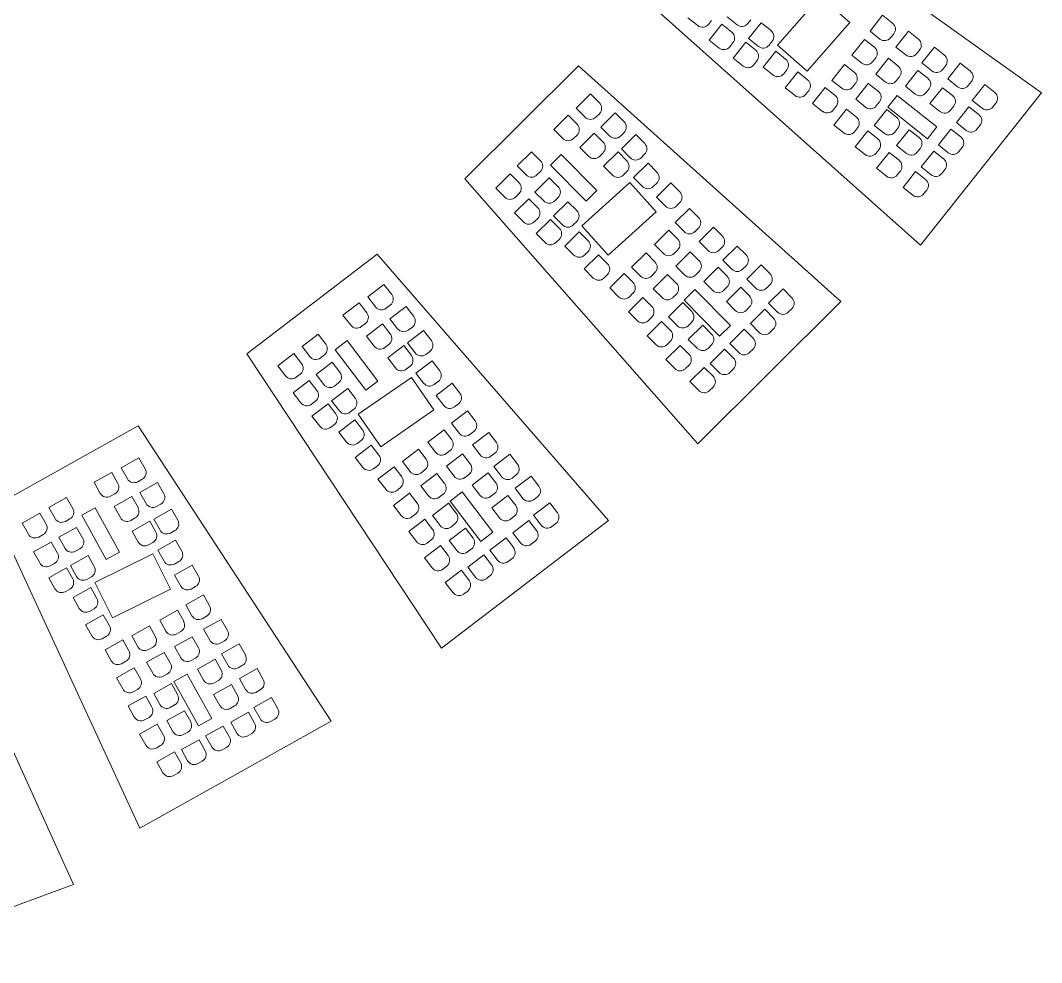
# Model space of a CAD drawing. Header units: millimetres. Extents: x -516 to 436, y -130 to 992.
# Drawn here: x 112.9 to 314.4, y -106 to 80 of the extents above; entities that cross this region are included whole.
import ezdxf

# ---------------------------------------------------------------- set-up
doc = ezdxf.new("R2010")
doc.units = ezdxf.units.MM

msp = doc.modelspace()

# ---------------------------------------------------------------- linework, layer by layer
at = {"color": 7, "linetype": 'Continuous', "lineweight": 15}
for p, q in [((314.45, 65.72), (257.85, 106.24)), ((270.76, 84.76), (262.35, 75.15)), ((276.62, 79.63), (270.76, 84.76)), ((238.57, 81.99), (290.56, 35.68)), ((252.38, 80.73), (254.33, 79.17)), ((283.08, 81.06), (280.59, 77.93)), ((285.04, 79.5), (283.08, 81.06)), ((244.61, 80.58), (246.57, 79.02)), ((248.68, 79.26), (249.3, 80.05)), ((251.33, 79.28), (248.85, 76.15)), ((253.29, 77.72), (251.33, 79.28)), ((256.44, 79.41), (257.06, 80.19)), ((259.08, 79.59), (256.59, 76.46)), ((261.04, 78.03), (259.08, 79.59)), ((268.21, 70.02), (276.62, 79.63)), ((280.59, 77.93), (282.55, 76.37)), ((284.65, 76.61), (285.28, 77.4)), ((288.19, 77.91), (285.7, 74.78)), ((290.15, 76.36), (288.19, 77.91)), ((248.85, 76.15), (250.8, 74.59)), ((252.91, 74.83), (253.53, 75.62)), ((256.06, 75.72), (253.57, 72.59)), ((258.02, 74.16), (256.06, 75.72)), ((256.59, 76.46), (258.55, 74.9)), ((260.66, 75.14), (261.28, 75.93)), ((262.35, 75.15), (268.21, 70.02)), ((279.5, 76.3), (277.01, 73.17)), ((281.46, 74.74), (279.5, 76.3)), ((285.7, 74.78), (287.66, 73.23)), ((293.3, 74.77), (290.81, 71.64)), ((295.26, 73.21), (293.3, 74.77)), ((253.57, 72.59), (255.53, 71.03)), ((261.97, 73.95), (259.48, 70.82)), ((263.93, 72.39), (261.97, 73.95)), ((277.01, 73.17), (278.97, 71.61)), ((281.08, 71.85), (281.7, 72.64)), ((289.76, 73.47), (290.39, 74.25)), ((223.02, 71.06), (200.61, 48.76)), ((274.81, 24.53), (223.02, 71.06)), ((257.63, 71.27), (258.26, 72.06)), ((259.48, 70.82), (261.44, 69.26)), ((275.56, 71.34), (273.07, 68.21)), ((277.51, 69.78), (275.56, 71.34)), ((284.2, 72.57), (281.71, 69.43)), ((286.16, 71.01), (284.2, 72.57)), ((290.81, 71.64), (292.77, 70.08)), ((294.87, 70.32), (295.5, 71.11)), ((298.41, 71.62), (295.92, 68.49)), ((300.37, 70.07), (298.41, 71.62)), ((263.54, 69.5), (264.17, 70.29)), ((266.31, 69.89), (263.82, 66.75)), ((268.27, 68.33), (266.31, 69.89)), ((281.71, 69.43), (283.67, 67.88)), ((285.77, 68.12), (286.4, 68.9)), ((290.05, 70.18), (287.56, 67.05)), ((292.01, 68.62), (290.05, 70.18)), ((263.82, 66.75), (265.78, 65.2)), ((271.73, 66.78), (269.24, 63.65)), ((273.68, 65.22), (271.73, 66.78)), ((273.07, 68.21), (275.02, 66.65)), ((277.13, 66.89), (277.75, 67.67)), ((280.25, 67.6), (277.76, 64.47)), ((282.21, 66.05), (280.25, 67.6)), ((287.56, 67.05), (289.52, 65.49)), ((294.91, 66.76), (292.42, 63.63)), ((296.87, 65.2), (294.91, 66.76)), ((295.92, 68.49), (297.88, 66.94)), ((299.98, 67.18), (300.61, 67.96)), ((303.24, 67.39), (300.75, 64.26)), ((305.2, 65.84), (303.24, 67.39)), ((225.41, 65.53), (222.58, 62.7)), ((227.17, 63.75), (225.41, 65.53)), ((267.88, 65.44), (268.51, 66.22)), ((285.97, 65.25), (284.09, 62.9)), ((293.78, 59), (285.97, 65.25)), ((290.56, 35.68), (314.45, 65.72)), ((291.63, 65.73), (292.25, 66.51)), ((222.58, 62.7), (224.34, 60.93)), ((269.24, 63.65), (271.19, 62.09)), ((273.3, 62.33), (273.92, 63.12)), ((275.94, 62.51), (273.45, 59.38)), ((277.9, 60.95), (275.94, 62.51)), ((277.76, 64.47), (279.72, 62.92)), ((281.83, 63.16), (282.45, 63.94)), ((284.09, 62.9), (291.9, 56.66)), ((292.42, 63.63), (294.38, 62.07)), ((296.49, 62.31), (297.11, 63.1)), ((300.11, 63), (297.63, 59.87)), ((302.07, 61.44), (300.11, 63)), ((300.75, 64.26), (302.71, 62.7)), ((304.82, 62.95), (305.44, 63.73)), ((221, 61.31), (218.17, 58.49)), ((222.76, 59.54), (221, 61.31)), ((226.46, 60.93), (227.17, 61.63)), ((230.28, 61.81), (227.45, 58.99)), ((232.05, 60.04), (230.28, 61.81)), ((283.9, 62.44), (281.41, 59.31)), ((285.86, 60.88), (283.9, 62.44)), ((218.17, 58.49), (219.93, 56.72)), ((227.45, 58.99), (229.21, 57.22)), ((273.45, 59.38), (275.41, 57.82)), ((277.52, 58.06), (278.14, 58.85)), ((281.41, 59.31), (283.37, 57.75)), ((285.47, 57.99), (286.1, 58.78)), ((288.32, 58.47), (285.83, 55.34)), ((290.28, 56.92), (288.32, 58.47)), ((291.9, 56.66), (293.78, 59)), ((296.56, 58.59), (294.07, 55.46)), ((298.52, 57.03), (296.56, 58.59)), ((297.63, 59.87), (299.58, 58.31)), ((301.69, 58.55), (302.31, 59.33)), ((222.05, 56.71), (222.76, 57.42)), ((226.12, 57.8), (223.29, 54.97)), ((227.89, 56.02), (226.12, 57.8)), ((231.33, 57.21), (232.04, 57.92)), ((234.34, 57.51), (231.51, 54.69)), ((236.11, 55.74), (234.34, 57.51)), ((280.16, 58.24), (277.67, 55.11)), ((282.11, 56.69), (280.16, 58.24)), ((223.29, 54.97), (225.05, 53.2)), ((231.51, 54.69), (233.27, 52.92)), ((277.67, 55.11), (279.63, 53.55)), ((281.73, 53.79), (282.36, 54.58)), ((285.83, 55.34), (287.79, 53.79)), ((289.9, 54.03), (290.52, 54.81)), ((294.07, 55.46), (296.03, 53.9)), ((298.14, 54.14), (298.76, 54.92)), ((213.78, 54.12), (210.94, 51.3)), ((215.54, 52.35), (213.78, 54.12)), ((219.62, 53.56), (217.49, 51.45)), ((226.65, 46.45), (219.62, 53.56)), ((227.17, 53.2), (227.88, 53.9)), ((230.84, 54.08), (228, 51.26)), ((232.6, 52.31), (230.84, 54.08)), ((235.39, 52.91), (236.1, 53.62)), ((284.37, 53.97), (281.88, 50.84)), ((286.33, 52.42), (284.37, 53.97)), ((293.16, 54.25), (290.67, 51.12)), ((295.12, 52.7), (293.16, 54.25)), ((210.94, 51.3), (212.7, 49.53)), ((217.49, 51.45), (224.52, 44.34)), ((228, 51.26), (229.76, 49.49)), ((236.76, 51.83), (233.92, 49.01)), ((238.52, 50.06), (236.76, 51.83)), ((281.88, 50.84), (283.84, 49.28)), ((290.67, 51.12), (292.63, 49.57)), ((294.74, 49.81), (295.36, 50.59)), ((200.61, 48.76), (246.57, -3.58)), ((209.54, 49.74), (206.71, 46.91)), ((211.3, 47.96), (209.54, 49.74)), ((217.27, 48.98), (214.43, 46.16)), ((214.82, 49.53), (215.53, 50.23)), ((219.03, 47.21), (217.27, 48.98)), ((231.88, 49.48), (232.59, 50.19)), ((233.92, 49.01), (235.69, 47.24)), ((285.95, 49.53), (286.57, 50.31)), ((289.59, 50.21), (287.1, 47.08)), ((291.54, 48.66), (289.59, 50.21)), ((206.71, 46.91), (208.47, 45.14)), ((233.16, 48.03), (223.69, 39.46)), ((224.52, 44.34), (226.65, 46.45)), ((238.38, 42.26), (233.16, 48.03)), ((237.81, 47.23), (238.52, 47.94)), ((241.28, 47.97), (238.44, 45.15)), ((243.04, 46.2), (241.28, 47.97)), ((287.1, 47.08), (289.05, 45.53)), ((291.16, 45.77), (291.78, 46.55)), ((213.23, 44.84), (210.39, 42.02)), ((210.59, 45.14), (211.3, 45.84)), ((214.99, 43.07), (213.23, 44.84)), ((214.43, 46.16), (216.19, 44.39)), ((218.32, 44.38), (219.03, 45.09)), ((238.44, 45.15), (240.21, 43.38)), ((220.96, 44.25), (218.12, 41.43)), ((222.72, 42.48), (220.96, 44.25)), ((244.97, 42.93), (242.13, 40.11)), ((242.33, 43.37), (243.04, 44.08)), ((246.73, 41.16), (244.97, 42.93)), ((210.39, 42.02), (212.16, 40.25)), ((214.28, 40.25), (214.99, 40.95)), ((217.51, 40.76), (214.67, 37.94)), ((219.27, 38.99), (217.51, 40.76)), ((218.12, 41.43), (219.89, 39.66)), ((222.01, 39.65), (222.72, 40.36)), ((228.92, 33.69), (238.38, 42.26)), ((223.18, 38.32), (220.34, 35.5)), ((224.94, 36.55), (223.18, 38.32)), ((223.69, 39.46), (228.92, 33.69)), ((240.86, 38.62), (238.03, 35.8)), ((242.63, 36.85), (240.86, 38.62)), ((242.13, 40.11), (243.89, 38.34)), ((246.02, 38.33), (246.72, 39.04)), ((249.68, 39.21), (246.84, 36.39)), ((251.44, 37.44), (249.68, 39.21)), ((214.67, 37.94), (216.44, 36.17)), ((218.56, 36.16), (219.27, 36.87)), ((246.84, 36.39), (248.61, 34.62)), ((220.34, 35.5), (222.1, 33.72)), ((224.22, 33.72), (224.93, 34.42)), ((238.03, 35.8), (239.79, 34.03)), ((241.91, 34.02), (242.62, 34.72)), ((245.09, 34.37), (242.26, 31.54)), ((246.86, 32.59), (245.09, 34.37)), ((250.73, 34.62), (251.44, 35.32)), ((254.39, 35.5), (251.55, 32.68)), ((256.15, 33.73), (254.39, 35.5)), ((183.27, 33.9), (157.58, 14.24)), ((228.96, -18.67), (183.27, 33.9)), ((227.02, 33.78), (224.18, 30.96)), ((228.78, 32.01), (227.02, 33.78)), ((236.37, 34.15), (233.53, 31.33)), ((238.13, 32.38), (236.37, 34.15)), ((251.55, 32.68), (253.32, 30.9)), ((224.18, 30.96), (225.94, 29.18)), ((233.53, 31.33), (235.3, 29.55)), ((237.42, 29.55), (238.13, 30.25)), ((242.26, 31.54), (244.02, 29.77)), ((246.14, 29.77), (246.85, 30.47)), ((250.63, 31.32), (247.79, 28.49)), ((252.39, 29.54), (250.63, 31.32)), ((255.44, 30.9), (256.15, 31.6)), ((259.1, 31.78), (256.26, 28.96)), ((260.86, 30.01), (259.1, 31.78)), ((228.06, 29.18), (228.77, 29.88)), ((232.04, 30.06), (229.2, 27.24)), ((233.8, 28.29), (232.04, 30.06)), ((240.6, 29.89), (237.76, 27.07)), ((242.36, 28.12), (240.6, 29.89)), ((247.79, 28.49), (249.56, 26.72)), ((256.26, 28.96), (258.03, 27.19)), ((184.64, 27.89), (181.47, 25.46)), ((186.16, 25.91), (184.64, 27.89)), ((229.2, 27.24), (230.96, 25.47)), ((237.76, 27.07), (239.53, 25.3)), ((246, 26.89), (243.87, 24.78)), ((253.03, 19.78), (246, 26.89)), ((251.68, 26.72), (252.39, 27.42)), ((255.06, 27.36), (252.23, 24.54)), ((256.83, 25.58), (255.06, 27.36)), ((260.15, 27.18), (260.86, 27.89)), ((263.41, 27.02), (260.57, 24.2)), ((265.17, 25.25), (263.41, 27.02)), ((179.73, 24.29), (176.55, 21.85)), ((181.25, 22.3), (179.73, 24.29)), ((181.47, 25.46), (182.99, 23.48)), ((235.73, 25.34), (232.89, 22.51)), ((233.08, 25.47), (233.79, 26.17)), ((237.49, 23.56), (235.73, 25.34)), ((243.62, 24.34), (240.79, 21.52)), ((241.65, 25.3), (242.36, 26)), ((245.38, 22.57), (243.62, 24.34)), ((243.87, 24.78), (250.9, 17.67)), ((246.57, -3.58), (274.81, 24.53)), ((252.23, 24.54), (253.99, 22.76)), ((260.57, 24.2), (262.34, 22.42)), ((185.09, 23.2), (185.88, 23.8)), ((189, 23.58), (185.82, 21.15)), ((190.52, 21.59), (189, 23.58)), ((232.89, 22.51), (234.66, 20.74)), ((256.11, 22.76), (256.82, 23.46)), ((259.79, 23.02), (256.96, 20.2)), ((261.56, 21.24), (259.79, 23.02)), ((264.46, 22.42), (265.17, 23.12)), ((176.55, 21.85), (178.07, 19.87)), ((180.17, 19.59), (180.97, 20.2)), ((185.82, 21.15), (187.34, 19.16)), ((239.42, 20.61), (236.58, 17.78)), ((236.78, 20.74), (237.49, 21.44)), ((241.18, 18.83), (239.42, 20.61)), ((240.79, 21.52), (242.55, 19.75)), ((244.67, 19.74), (245.38, 20.45)), ((256.96, 20.2), (258.72, 18.42)), ((184.35, 20.14), (181.18, 17.7)), ((185.87, 18.15), (184.35, 20.14)), ((192.47, 18.79), (189.29, 16.36)), ((189.44, 18.88), (190.24, 19.49)), ((193.99, 16.81), (192.47, 18.79)), ((247.56, 19.89), (244.72, 17.07)), ((249.32, 18.12), (247.56, 19.89)), ((250.9, 17.67), (253.03, 19.78)), ((255.75, 19.05), (252.92, 16.23)), ((257.51, 17.28), (255.75, 19.05)), ((260.84, 18.42), (261.55, 19.12)), ((171.63, 18.09), (168.46, 15.66)), ((173.15, 16.11), (171.63, 18.09)), ((177.39, 16.81), (175, 14.99)), ((183.44, 8.84), (177.39, 16.81)), ((181.18, 17.7), (182.7, 15.72)), ((189.29, 16.36), (190.81, 14.38)), ((236.58, 17.78), (238.35, 16.01)), ((240.47, 16.01), (241.18, 16.71)), ((244.72, 17.07), (246.49, 15.3)), ((252.92, 16.23), (254.68, 14.46)), ((157.58, 14.24), (196, -43.89)), ((166.87, 14.29), (163.69, 11.85)), ((168.39, 12.3), (166.87, 14.29)), ((168.46, 15.66), (169.98, 13.67)), ((175, 14.99), (181.05, 7.03)), ((184.8, 15.44), (185.59, 16.05)), ((188.54, 15.84), (185.37, 13.41)), ((190.06, 13.86), (188.54, 15.84)), ((192.91, 14.1), (193.71, 14.7)), ((243.11, 15.88), (240.28, 13.06)), ((244.87, 14.1), (243.11, 15.88)), ((248.61, 15.29), (249.32, 15.99)), ((251.87, 15.14), (249.04, 12.32)), ((253.64, 13.36), (251.87, 15.14)), ((256.8, 14.45), (257.51, 15.16)), ((174.43, 12.54), (171.26, 10.11)), ((172.08, 13.39), (172.87, 14)), ((175.95, 10.56), (174.43, 12.54)), ((185.37, 13.41), (186.89, 11.43)), ((194.13, 12.85), (190.95, 10.42)), ((195.65, 10.86), (194.13, 12.85)), ((240.28, 13.06), (242.04, 11.28)), ((249.04, 12.32), (250.8, 10.54)), ((163.69, 11.85), (165.21, 9.87)), ((167.31, 9.59), (168.11, 10.2)), ((171.26, 10.11), (172.78, 8.12)), ((188.99, 11.15), (189.78, 11.75)), ((190.95, 10.42), (192.47, 8.43)), ((244.16, 11.28), (244.87, 11.98)), ((247.85, 11.54), (245.02, 8.72)), ((249.62, 9.77), (247.85, 11.54)), ((252.92, 10.54), (253.63, 11.24)), ((169.89, 8.96), (166.72, 6.53)), ((171.41, 6.97), (169.89, 8.96)), ((174.88, 7.85), (175.67, 8.45)), ((190.07, 9.54), (179.57, 2.27)), ((181.05, 7.03), (183.44, 8.84)), ((194.5, 3.14), (190.07, 9.54)), ((194.57, 8.15), (195.37, 8.76)), ((198.11, 8.43), (194.94, 6)), ((199.63, 6.45), (198.11, 8.43)), ((245.02, 8.72), (246.78, 6.95)), ((166.72, 6.53), (168.24, 4.54)), ((177.48, 7.37), (174.31, 4.94)), ((179, 5.39), (177.48, 7.37)), ((248.9, 6.94), (249.61, 7.65)), ((170.34, 4.26), (171.13, 4.87)), ((173.61, 4.36), (170.43, 1.93)), ((175.13, 2.37), (173.61, 4.36)), ((174.31, 4.94), (175.83, 2.96)), ((194.94, 6), (196.46, 4.02)), ((198.56, 3.74), (199.35, 4.35)), ((177.93, 2.68), (178.72, 3.29)), ((179.57, 2.27), (184.01, -4.13)), ((184.01, -4.13), (194.5, 3.14)), ((201.12, 2.96), (197.94, 0.53)), ((202.64, 0.98), (201.12, 2.96)), ((136.12, 0), (107.22, -16.14)), ((174.23, -58.34), (136.12, 0)), ((170.43, 1.93), (171.95, -0.06)), ((174.06, -0.34), (174.85, 0.27)), ((178.91, 1.2), (175.74, -1.23)), ((180.43, -0.78), (178.91, 1.2)), ((197.94, 0.53), (199.46, -1.46)), ((175.74, -1.23), (177.26, -3.21)), ((196.49, -0.78), (193.31, -3.22)), ((198.01, -2.77), (196.49, -0.78)), ((201.56, -1.74), (202.36, -1.13)), ((205.31, -1.33), (202.13, -3.76)), ((206.83, -3.32), (205.31, -1.33)), ((182.13, -3.8), (178.96, -6.23)), ((179.36, -3.49), (180.15, -2.89)), ((183.65, -5.78), (182.13, -3.8)), ((193.31, -3.22), (194.83, -5.2)), ((202.13, -3.76), (203.65, -5.75)), ((191.46, -4.64), (188.28, -7.07)), ((192.98, -6.62), (191.46, -4.64)), ((196.94, -5.48), (197.73, -4.87)), ((200.14, -5.55), (196.96, -7.98)), ((201.66, -7.53), (200.14, -5.55)), ((205.75, -6.03), (206.55, -5.42)), ((209.5, -5.63), (206.32, -8.06)), ((211.02, -7.61), (209.5, -5.63)), ((136.27, -6.34), (132.78, -8.29)), ((137.49, -8.52), (136.27, -6.34)), ((178.96, -6.23), (180.48, -8.21)), ((182.58, -8.49), (183.37, -7.88)), ((188.28, -7.07), (189.8, -9.05)), ((196.96, -7.98), (198.48, -9.97)), ((206.32, -8.06), (207.84, -10.04)), ((130.89, -9.2), (127.4, -11.15)), ((132.11, -11.39), (130.89, -9.2)), ((132.78, -8.29), (134, -10.47)), ((186.63, -8.13), (183.46, -10.56)), ((188.15, -10.11), (186.63, -8.13)), ((191.9, -9.33), (192.7, -8.73)), ((195.1, -9.4), (191.93, -11.83)), ((196.62, -11.39), (195.1, -9.4)), ((200.58, -10.25), (201.38, -9.64)), ((205.23, -9.29), (202.06, -11.72)), ((206.75, -11.27), (205.23, -9.29)), ((209.95, -10.32), (210.74, -9.71)), ((213.69, -9.92), (210.51, -12.35)), ((215.21, -11.91), (213.69, -9.92)), ((127.4, -11.15), (128.62, -13.34)), ((136.04, -11.05), (136.91, -10.56)), ((139.96, -11.23), (136.47, -13.18)), ((141.18, -13.42), (139.96, -11.23)), ((183.46, -10.56), (184.98, -12.54)), ((191.93, -11.83), (193.45, -13.82)), ((202.06, -11.72), (203.58, -13.71)), ((130.66, -13.91), (131.53, -13.43)), ((134.87, -13.97), (131.38, -15.93)), ((136.09, -16.16), (134.87, -13.97)), ((136.47, -13.18), (137.69, -15.37)), ((189.68, -13.29), (186.51, -15.72)), ((187.08, -12.82), (187.87, -12.21)), ((191.2, -15.28), (189.68, -13.29)), ((195.55, -14.1), (196.34, -13.49)), ((200.1, -13.06), (197.71, -14.87)), ((206.15, -21.02), (200.1, -13.06)), ((205.68, -13.98), (206.47, -13.38)), ((209.12, -13.79), (205.94, -16.22)), ((210.64, -15.77), (209.12, -13.79)), ((210.51, -12.35), (212.03, -14.34)), ((214.14, -14.62), (214.93, -14.01)), ((121.99, -14.17), (118.5, -16.12)), ((118.5, -16.12), (119.72, -18.31)), ((123.21, -16.36), (121.99, -14.17)), ((131.38, -15.93), (132.6, -18.11)), ((139.73, -15.94), (140.6, -15.46)), ((186.51, -15.72), (188.03, -17.71)), ((197.38, -15.3), (194.21, -17.73)), ((198.9, -17.28), (197.38, -15.3)), ((197.71, -14.87), (203.76, -22.84)), ((217.35, -15.2), (214.17, -17.63)), ((218.87, -17.19), (217.35, -15.2)), ((107.22, -16.14), (136.46, -79.43)), ((116.73, -17.25), (113.24, -19.2)), ((117.95, -19.44), (116.73, -17.25)), ((127.6, -16.22), (124.97, -17.67)), ((124.97, -17.67), (129.82, -26.42)), ((132.45, -24.97), (127.6, -16.22)), ((142.71, -16.47), (139.22, -18.42)), ((143.93, -18.65), (142.71, -16.47)), ((190.13, -17.99), (190.92, -17.38)), ((194.21, -17.73), (195.73, -19.71)), ((205.94, -16.22), (207.46, -18.2)), ((209.56, -18.48), (210.36, -17.88)), ((214.17, -17.63), (215.69, -19.62)), ((113.24, -19.2), (114.45, -21.39)), ((123.96, -20.07), (120.47, -22.02)), ((121.76, -18.88), (122.63, -18.4)), ((125.18, -22.25), (123.96, -20.07)), ((134.64, -18.69), (135.51, -18.2)), ((138.4, -18.83), (134.91, -20.78)), ((139.62, -21.01), (138.4, -18.83)), ((139.22, -18.42), (140.44, -20.6)), ((192.73, -18.46), (189.56, -20.89)), ((194.25, -20.45), (192.73, -18.46)), ((196, -43.89), (228.96, -18.67)), ((197.83, -19.99), (198.62, -19.39)), ((213.25, -18.7), (210.07, -21.13)), ((214.77, -20.69), (213.25, -18.7)), ((217.8, -19.9), (218.59, -19.29)), ((116.5, -21.97), (117.37, -21.48)), ((120.47, -22.02), (121.69, -24.2)), ((134.91, -20.78), (136.13, -22.96)), ((142.48, -21.18), (143.35, -20.69)), ((189.56, -20.89), (191.08, -22.88)), ((200.71, -20.22), (197.53, -22.65)), ((202.23, -22.21), (200.71, -20.22)), ((203.76, -22.84), (206.15, -21.02)), ((208.73, -22.11), (205.55, -24.55)), ((210.25, -24.1), (208.73, -22.11)), ((210.07, -21.13), (211.59, -23.12)), ((118.96, -22.96), (115.47, -24.91)), ((120.18, -25.14), (118.96, -22.96)), ((138.17, -23.54), (139.04, -23.05)), ((143.5, -22.59), (140.01, -24.54)), ((144.72, -24.77), (143.5, -22.59)), ((195.78, -23.63), (192.61, -26.06)), ((193.18, -23.16), (193.97, -22.55)), ((197.3, -25.61), (195.78, -23.63)), ((197.53, -22.65), (199.05, -24.64)), ((213.69, -23.4), (214.49, -22.79)), ((115.47, -24.91), (116.69, -27.09)), ((126.24, -25.62), (122.75, -27.57)), ((123.73, -24.78), (124.6, -24.29)), ((127.46, -27.8), (126.24, -25.62)), ((139.01, -25.28), (127.58, -30.97)), ((129.82, -26.42), (132.45, -24.97)), ((142.48, -32.25), (139.01, -25.28)), ((140.01, -24.54), (141.23, -26.72)), ((192.61, -26.06), (194.13, -28.04)), ((201.16, -24.92), (201.95, -24.31)), ((204.38, -25.49), (201.2, -27.92)), ((205.89, -27.48), (204.38, -25.49)), ((205.55, -24.55), (207.07, -26.53)), ((209.17, -26.81), (209.97, -26.2)), ((123.33, -90.59), (94.47, -27.13)), ((121.98, -28.05), (118.48, -30)), ((118.73, -27.67), (119.6, -27.18)), ((123.19, -30.23), (121.98, -28.05)), ((122.75, -27.57), (123.97, -29.75)), ((143.27, -27.3), (144.14, -26.81)), ((146.81, -27.53), (143.32, -29.48)), ((148.03, -29.71), (146.81, -27.53)), ((196.23, -28.32), (197.02, -27.72)), ((201.2, -27.92), (202.72, -29.91)), ((118.48, -30), (119.7, -32.18)), ((126.01, -30.33), (126.88, -29.84)), ((143.32, -29.48), (144.54, -31.66)), ((199.92, -28.54), (196.75, -30.97)), ((201.44, -30.52), (199.92, -28.54)), ((204.82, -30.19), (205.62, -29.58)), ((126.77, -31.93), (123.28, -33.88)), ((127.99, -34.11), (126.77, -31.93)), ((127.58, -30.97), (131.05, -37.94)), ((131.05, -37.94), (142.48, -32.25)), ((146.58, -32.24), (147.45, -31.75)), ((196.75, -30.97), (198.27, -32.96)), ((121.74, -32.76), (122.62, -32.27)), ((123.28, -33.88), (124.5, -36.06)), ((149, -33.38), (145.51, -35.33)), ((150.22, -35.56), (149, -33.38)), ((200.37, -33.24), (201.17, -32.63)), ((126.54, -36.64), (127.41, -36.15)), ((145.51, -35.33), (146.72, -37.51)), ((129.24, -37.34), (125.75, -39.29)), ((130.46, -39.52), (129.24, -37.34)), ((143.88, -36.42), (140.39, -38.37)), ((145.1, -38.6), (143.88, -36.42)), ((148.77, -38.09), (149.64, -37.6)), ((152.53, -38.23), (149.04, -40.18)), ((153.75, -40.41), (152.53, -38.23)), ((125.75, -39.29), (126.97, -41.47)), ((138.35, -39.51), (134.85, -41.46)), ((139.57, -41.69), (138.35, -39.51)), ((140.39, -38.37), (141.61, -40.55)), ((149.04, -40.18), (150.26, -42.36)), ((129.01, -42.05), (129.88, -41.56)), ((133.07, -42.27), (129.58, -44.22)), ((134.29, -44.45), (133.07, -42.27)), ((134.85, -41.46), (136.07, -43.64)), ((146.81, -41.66), (143.31, -43.61)), ((143.65, -41.13), (144.52, -40.64)), ((148.03, -43.84), (146.81, -41.66)), ((129.58, -44.22), (130.8, -46.4)), ((138.11, -44.22), (138.99, -43.73)), ((143.31, -43.61), (144.53, -45.79)), ((152.3, -42.94), (153.17, -42.45)), ((156.06, -43.08), (152.57, -45.03)), ((157.28, -45.26), (156.06, -43.08)), ((141.27, -44.75), (137.78, -46.7)), ((142.49, -46.93), (141.27, -44.75)), ((146.57, -46.37), (147.45, -45.88)), ((151.31, -46.09), (147.82, -48.04)), ((152.53, -48.27), (151.31, -46.09)), ((152.57, -45.03), (153.79, -47.21)), ((135.35, -47.82), (131.86, -49.77)), ((132.84, -46.98), (133.71, -46.49)), ((136.57, -50), (135.35, -47.82)), ((137.78, -46.7), (139, -48.88)), ((147.82, -48.04), (149.04, -50.22)), ((155.83, -47.79), (156.7, -47.3)), ((159.59, -47.93), (156.1, -49.88)), ((160.81, -50.11), (159.59, -47.93)), ((131.86, -49.77), (133.07, -51.96)), ((141.04, -49.46), (141.91, -48.97)), ((145.79, -49.03), (143.16, -50.48)), ((150.64, -57.78), (145.79, -49.03)), ((151.08, -50.8), (151.95, -50.31)), ((156.1, -49.88), (157.32, -52.06)), ((135.12, -52.53), (135.99, -52.05)), ((142.68, -50.91), (139.19, -52.86)), ((143.9, -53.09), (142.68, -50.91)), ((143.16, -50.48), (148.01, -59.23)), ((154.51, -51.1), (151.02, -53.05)), ((155.73, -53.28), (154.51, -51.1)), ((159.36, -52.64), (160.23, -52.15)), ((137.63, -53.37), (134.13, -55.32)), ((138.84, -55.56), (137.63, -53.37)), ((139.19, -52.86), (140.41, -55.04)), ((151.02, -53.05), (152.24, -55.23)), ((162.46, -53.68), (158.96, -55.63)), ((163.68, -55.86), (162.46, -53.68)), ((134.13, -55.32), (135.35, -57.51)), ((145.27, -56.26), (141.77, -58.21)), ((142.45, -55.62), (143.32, -55.13)), ((146.49, -58.45), (145.27, -56.26)), ((154.28, -55.81), (155.15, -55.32)), ((158.96, -55.63), (160.18, -57.81)), ((136.46, -79.43), (174.23, -58.34)), ((137.39, -58.08), (138.27, -57.6)), ((141.77, -58.21), (142.99, -60.4)), ((148.01, -59.23), (150.64, -57.78)), ((157.89, -56.56), (154.4, -58.51)), ((159.11, -58.74), (157.89, -56.56)), ((162.22, -58.39), (163.1, -57.91)), ((139.9, -58.92), (136.41, -60.87)), ((141.12, -61.11), (139.9, -58.92)), ((152.93, -59.29), (149.44, -61.24)), ((154.15, -61.47), (152.93, -59.29)), ((154.4, -58.51), (155.62, -60.69)), ((136.41, -60.87), (137.63, -63.06)), ((148.14, -62), (144.65, -63.95)), ((145.03, -60.97), (145.91, -60.49)), ((149.36, -64.19), (148.14, -62)), ((149.44, -61.24), (150.66, -63.42)), ((157.66, -61.27), (158.53, -60.78)), ((139.67, -63.64), (140.54, -63.15)), ((143.3, -64.38), (139.8, -66.33)), ((144.52, -66.56), (143.3, -64.38)), ((144.65, -63.95), (145.86, -66.14)), ((152.7, -64), (153.57, -63.51)), ((139.8, -66.33), (141.02, -68.51)), ((147.91, -66.71), (148.78, -66.23)), ((143.06, -69.09), (143.94, -68.6)), ((81.16, -106), (123.33, -90.59))]:
    msp.add_line(p, q, dxfattribs=at)
for centre, start, end in [((247.5, 80.2), 231.5124, 321.5124), ((255.27, 80.35), 231.5124, 321.5124), ((284.1, 78.33), 321.5124, 51.5124), ((252.36, 76.55), 321.5124, 51.5124), ((260.1, 76.86), 321.5124, 51.5124), ((283.48, 77.55), 231.5124, 321.5124), ((251.74, 75.77), 231.5124, 321.5124), ((259.48, 76.08), 231.5124, 321.5124), ((280.53, 73.57), 321.5124, 51.5124), ((289.21, 75.18), 321.5124, 51.5124), ((257.08, 72.99), 321.5124, 51.5124), ((288.59, 74.4), 231.5124, 321.5124), ((294.32, 72.04), 321.5124, 51.5124), ((256.46, 72.21), 231.5124, 321.5124), ((262.99, 71.22), 321.5124, 51.5124), ((279.9, 72.79), 231.5124, 321.5124), ((285.22, 69.84), 321.5124, 51.5124), ((262.37, 70.44), 231.5124, 321.5124), ((276.58, 68.61), 321.5124, 51.5124), ((291.07, 67.45), 321.5124, 51.5124), ((293.7, 71.26), 231.5124, 321.5124), ((299.43, 68.89), 321.5124, 51.5124), ((267.33, 67.16), 321.5124, 51.5124), ((275.96, 67.82), 231.5124, 321.5124), ((284.6, 69.05), 231.5124, 321.5124), ((298.81, 68.11), 231.5124, 321.5124), ((266.71, 66.37), 231.5124, 321.5124), ((272.75, 64.05), 321.5124, 51.5124), ((281.28, 64.87), 321.5124, 51.5124), ((290.45, 66.67), 231.5124, 321.5124), ((295.94, 64.03), 321.5124, 51.5124), ((304.27, 64.66), 321.5124, 51.5124), ((226.11, 62.7), 314.8537, 44.8537), ((280.65, 64.09), 231.5124, 321.5124), ((303.64, 63.88), 231.5124, 321.5124), ((225.4, 61.99), 224.8537, 314.8537), ((272.13, 63.27), 231.5124, 321.5124), ((276.97, 59.78), 321.5124, 51.5124), ((284.92, 59.71), 321.5124, 51.5124), ((295.32, 63.25), 231.5124, 321.5124), ((301.14, 60.27), 321.5124, 51.5124), ((221.7, 58.48), 314.8537, 44.8537), ((230.98, 58.98), 314.8537, 44.8537), ((300.52, 59.49), 231.5124, 321.5124), ((220.99, 57.78), 224.8537, 314.8537), ((230.28, 58.28), 224.8537, 314.8537), ((276.34, 59), 231.5124, 321.5124), ((281.18, 55.51), 321.5124, 51.5124), ((284.3, 58.93), 231.5124, 321.5124), ((289.35, 55.74), 321.5124, 51.5124), ((297.58, 55.86), 321.5124, 51.5124), ((226.82, 54.96), 314.8537, 44.8537), ((235.04, 54.68), 314.8537, 44.8537), ((226.12, 54.26), 224.8537, 314.8537), ((234.34, 53.98), 224.8537, 314.8537), ((280.56, 54.73), 231.5124, 321.5124), ((285.4, 51.24), 321.5124, 51.5124), ((288.73, 54.96), 231.5124, 321.5124), ((294.19, 51.52), 321.5124, 51.5124), ((296.96, 55.08), 231.5124, 321.5124), ((214.48, 51.29), 314.8537, 44.8537), ((231.53, 51.25), 314.8537, 44.8537), ((213.77, 50.59), 224.8537, 314.8537), ((230.83, 50.54), 224.8537, 314.8537), ((237.46, 49), 314.8537, 44.8537), ((284.77, 50.46), 231.5124, 321.5124), ((290.61, 47.48), 321.5124, 51.5124), ((293.56, 50.74), 231.5124, 321.5124), ((210.24, 46.91), 314.8537, 44.8537), ((217.97, 46.15), 314.8537, 44.8537), ((236.75, 48.3), 224.8537, 314.8537), ((209.53, 46.2), 224.8537, 314.8537), ((217.26, 45.45), 224.8537, 314.8537), ((241.98, 45.14), 314.8537, 44.8537), ((289.99, 46.7), 231.5124, 321.5124), ((213.93, 42.01), 314.8537, 44.8537), ((221.66, 41.42), 314.8537, 44.8537), ((241.27, 44.43), 224.8537, 314.8537), ((245.67, 40.1), 314.8537, 44.8537), ((213.22, 41.31), 224.8537, 314.8537), ((218.21, 37.93), 314.8537, 44.8537), ((220.95, 40.72), 224.8537, 314.8537), ((244.96, 39.4), 224.8537, 314.8537), ((223.88, 35.49), 314.8537, 44.8537), ((241.56, 35.79), 314.8537, 44.8537), ((250.38, 36.38), 314.8537, 44.8537), ((217.5, 37.23), 224.8537, 314.8537), ((249.67, 35.68), 224.8537, 314.8537), ((223.17, 34.78), 224.8537, 314.8537), ((237.07, 31.32), 314.8537, 44.8537), ((240.85, 35.08), 224.8537, 314.8537), ((245.79, 31.53), 314.8537, 44.8537), ((255.09, 32.67), 314.8537, 44.8537), ((227.71, 30.95), 314.8537, 44.8537), ((254.38, 31.96), 224.8537, 314.8537), ((227.01, 30.24), 224.8537, 314.8537), ((232.74, 27.23), 314.8537, 44.8537), ((236.36, 30.61), 224.8537, 314.8537), ((245.09, 30.83), 224.8537, 314.8537), ((251.33, 28.49), 314.8537, 44.8537), ((259.8, 28.95), 314.8537, 44.8537), ((241.3, 27.06), 314.8537, 44.8537), ((250.62, 27.78), 224.8537, 314.8537), ((259.09, 28.25), 224.8537, 314.8537), ((184.97, 25), 307.4305, 37.4305), ((232.03, 26.53), 224.8537, 314.8537), ((240.59, 26.36), 224.8537, 314.8537), ((255.76, 24.53), 314.8537, 44.8537), ((264.11, 24.19), 314.8537, 44.8537), ((180.06, 21.39), 307.4305, 37.4305), ((184.18, 24.39), 217.4305, 307.4305), ((236.43, 22.51), 314.8537, 44.8537), ((244.32, 21.51), 314.8537, 44.8537), ((255.06, 23.82), 224.8537, 314.8537), ((263.4, 23.48), 224.8537, 314.8537), ((189.33, 20.68), 307.4305, 37.4305), ((235.72, 21.8), 224.8537, 314.8537), ((260.49, 20.19), 314.8537, 44.8537), ((179.26, 20.78), 217.4305, 307.4305), ((184.68, 17.24), 307.4305, 37.4305), ((188.53, 20.08), 217.4305, 307.4305), ((240.12, 17.78), 314.8537, 44.8537), ((243.61, 20.81), 224.8537, 314.8537), ((259.78, 19.48), 224.8537, 314.8537), ((192.8, 15.89), 307.4305, 37.4305), ((248.26, 17.06), 314.8537, 44.8537), ((256.45, 16.22), 314.8537, 44.8537), ((171.96, 15.19), 307.4305, 37.4305), ((183.89, 16.63), 217.4305, 307.4305), ((192, 15.29), 217.4305, 307.4305), ((239.41, 17.07), 224.8537, 314.8537), ((247.55, 16.35), 224.8537, 314.8537), ((255.74, 15.51), 224.8537, 314.8537), ((167.2, 11.39), 307.4305, 37.4305), ((171.17, 14.59), 217.4305, 307.4305), ((188.87, 12.94), 307.4305, 37.4305), ((243.81, 13.05), 314.8537, 44.8537), ((252.57, 12.31), 314.8537, 44.8537), ((174.76, 9.64), 307.4305, 37.4305), ((188.08, 12.34), 217.4305, 307.4305), ((194.46, 9.95), 307.4305, 37.4305), ((243.1, 12.34), 224.8537, 314.8537), ((251.86, 11.6), 224.8537, 314.8537), ((166.4, 10.78), 217.4305, 307.4305), ((173.97, 9.04), 217.4305, 307.4305), ((193.66, 9.34), 217.4305, 307.4305), ((248.55, 8.71), 314.8537, 44.8537), ((170.22, 6.06), 307.4305, 37.4305), ((198.44, 5.54), 307.4305, 37.4305), ((247.85, 8.01), 224.8537, 314.8537), ((169.43, 5.45), 217.4305, 307.4305), ((177.81, 4.48), 307.4305, 37.4305), ((173.94, 1.46), 307.4305, 37.4305), ((177.02, 3.87), 217.4305, 307.4305), ((197.65, 4.93), 217.4305, 307.4305), ((201.45, 0.06), 307.4305, 37.4305), ((173.14, 0.85), 217.4305, 307.4305), ((179.24, -1.69), 307.4305, 37.4305), ((200.65, -0.54), 217.4305, 307.4305), ((178.45, -2.3), 217.4305, 307.4305), ((196.82, -3.68), 307.4305, 37.4305), ((205.64, -4.23), 307.4305, 37.4305), ((182.46, -6.69), 307.4305, 37.4305), ((196.02, -4.29), 217.4305, 307.4305), ((204.84, -4.84), 217.4305, 307.4305), ((191.78, -7.53), 307.4305, 37.4305), ((200.47, -8.45), 307.4305, 37.4305), ((209.83, -8.52), 307.4305, 37.4305), ((136.18, -9.25), 299.1787, 29.1787), ((181.67, -7.3), 217.4305, 307.4305), ((190.99, -8.14), 217.4305, 307.4305), ((199.67, -9.05), 217.4305, 307.4305), ((209.03, -9.13), 217.4305, 307.4305), ((130.8, -12.12), 299.1787, 29.1787), ((135.31, -9.74), 209.1787, 299.1787), ((186.96, -11.02), 307.4305, 37.4305), ((195.43, -12.3), 307.4305, 37.4305), ((205.56, -12.19), 307.4305, 37.4305), ((214.02, -12.82), 307.4305, 37.4305), ((129.93, -12.6), 209.1787, 299.1787), ((139.87, -14.15), 299.1787, 29.1787), ((186.17, -11.63), 217.4305, 307.4305), ((194.64, -12.91), 217.4305, 307.4305), ((204.77, -12.79), 217.4305, 307.4305), ((139, -14.63), 209.1787, 299.1787), ((190.01, -16.19), 307.4305, 37.4305), ((209.45, -16.68), 307.4305, 37.4305), ((213.23, -13.42), 217.4305, 307.4305), ((121.9, -17.09), 299.1787, 29.1787), ((133.91, -17.38), 209.1787, 299.1787), ((134.78, -16.89), 299.1787, 29.1787), ((189.22, -16.8), 217.4305, 307.4305), ((197.71, -18.19), 307.4305, 37.4305), ((217.68, -18.1), 307.4305, 37.4305), ((116.64, -20.17), 299.1787, 29.1787), ((121.03, -17.57), 209.1787, 299.1787), ((142.62, -19.38), 299.1787, 29.1787), ((196.92, -18.8), 217.4305, 307.4305), ((208.65, -17.29), 217.4305, 307.4305), ((216.88, -18.71), 217.4305, 307.4305), ((115.76, -20.66), 209.1787, 299.1787), ((138.31, -21.74), 299.1787, 29.1787), ((141.75, -19.87), 209.1787, 299.1787), ((193.06, -21.36), 307.4305, 37.4305), ((213.58, -21.6), 307.4305, 37.4305), ((123.87, -22.98), 299.1787, 29.1787), ((137.44, -22.23), 209.1787, 299.1787), ((192.27, -21.96), 217.4305, 307.4305), ((201.04, -23.12), 307.4305, 37.4305), ((209.05, -25.01), 307.4305, 37.4305), ((212.78, -22.21), 217.4305, 307.4305), ((118.87, -25.87), 299.1787, 29.1787), ((123, -23.47), 209.1787, 299.1787), ((143.41, -25.5), 299.1787, 29.1787), ((196.11, -26.52), 307.4305, 37.4305), ((200.24, -23.73), 217.4305, 307.4305), ((117.99, -26.36), 209.1787, 299.1787), ((126.15, -28.53), 299.1787, 29.1787), ((142.54, -25.99), 209.1787, 299.1787), ((195.32, -27.13), 217.4305, 307.4305), ((204.7, -28.39), 307.4305, 37.4305), ((208.26, -25.62), 217.4305, 307.4305), ((121.89, -30.96), 299.1787, 29.1787), ((125.28, -29.02), 209.1787, 299.1787), ((146.72, -30.44), 299.1787, 29.1787), ((203.91, -29), 217.4305, 307.4305), ((121.01, -31.45), 209.1787, 299.1787), ((145.85, -30.93), 209.1787, 299.1787), ((200.25, -31.44), 307.4305, 37.4305), ((126.68, -34.84), 299.1787, 29.1787), ((199.46, -32.04), 217.4305, 307.4305), ((125.81, -35.33), 209.1787, 299.1787), ((148.91, -36.29), 299.1787, 29.1787), ((148.03, -36.78), 209.1787, 299.1787), ((129.15, -40.25), 299.1787, 29.1787), ((143.79, -39.33), 299.1787, 29.1787), ((128.28, -40.74), 209.1787, 299.1787), ((138.26, -42.43), 299.1787, 29.1787), ((142.92, -39.82), 209.1787, 299.1787), ((152.44, -41.14), 299.1787, 29.1787), ((137.38, -42.91), 209.1787, 299.1787), ((146.72, -44.57), 299.1787, 29.1787), ((151.57, -41.63), 209.1787, 299.1787), ((132.98, -45.18), 299.1787, 29.1787), ((145.84, -45.06), 209.1787, 299.1787), ((155.97, -45.99), 299.1787, 29.1787), ((132.11, -45.67), 209.1787, 299.1787), ((141.18, -47.66), 299.1787, 29.1787), ((151.22, -49.01), 299.1787, 29.1787), ((155.1, -46.48), 209.1787, 299.1787), ((135.26, -50.74), 299.1787, 29.1787), ((140.31, -48.15), 209.1787, 299.1787), ((150.35, -49.49), 209.1787, 299.1787), ((159.5, -50.84), 299.1787, 29.1787), ((134.38, -51.22), 209.1787, 299.1787), ((158.63, -51.33), 209.1787, 299.1787), ((142.59, -53.83), 299.1787, 29.1787), ((154.42, -54.01), 299.1787, 29.1787), ((137.53, -56.29), 299.1787, 29.1787), ((141.72, -54.31), 209.1787, 299.1787), ((153.55, -54.5), 209.1787, 299.1787), ((162.37, -56.6), 299.1787, 29.1787), ((136.66, -56.77), 209.1787, 299.1787), ((145.18, -59.18), 299.1787, 29.1787), ((161.49, -57.08), 209.1787, 299.1787), ((144.3, -59.66), 209.1787, 299.1787), ((157.8, -59.47), 299.1787, 29.1787), ((139.81, -61.84), 299.1787, 29.1787), ((152.84, -62.2), 299.1787, 29.1787), ((156.93, -59.96), 209.1787, 299.1787), ((138.94, -62.33), 209.1787, 299.1787), ((148.05, -64.92), 299.1787, 29.1787), ((151.97, -62.69), 209.1787, 299.1787), ((147.17, -65.41), 209.1787, 299.1787), ((142.33, -67.78), 209.1787, 299.1787), ((143.21, -67.29), 299.1787, 29.1787)]:
    msp.add_arc(centre, 1.5, start, end, dxfattribs=at)

doc.saveas('drawing.dxf')
